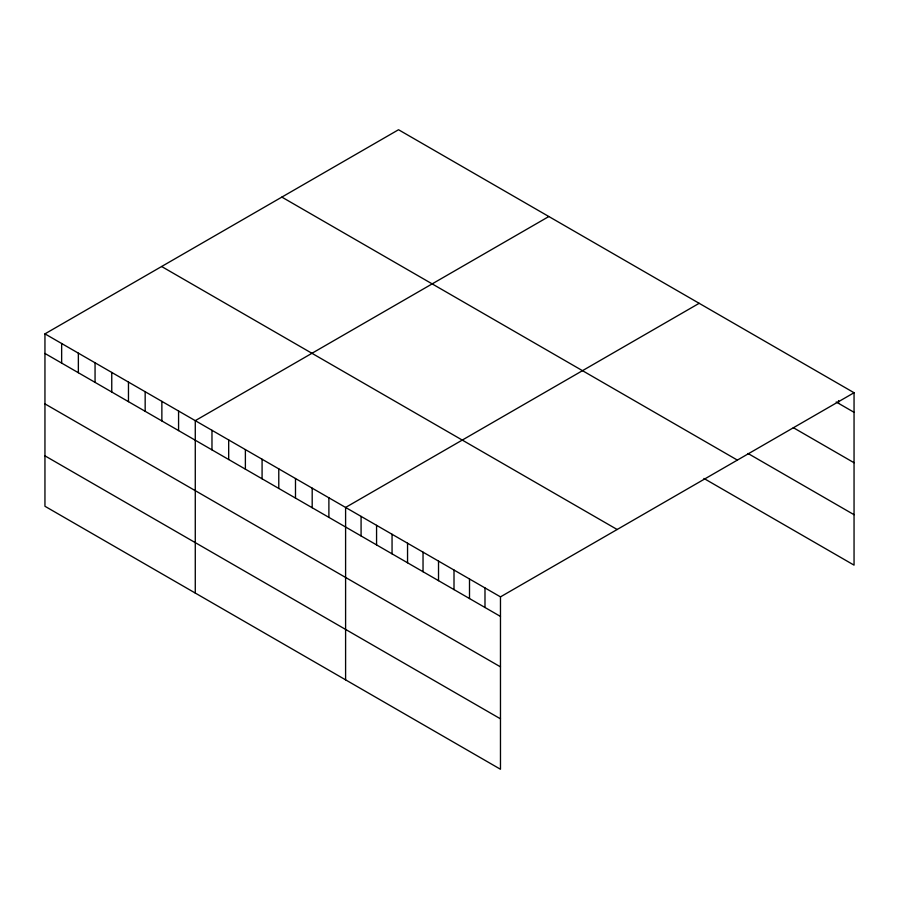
<?xml version="1.0" encoding="UTF-8"?>
<svg xmlns="http://www.w3.org/2000/svg" width="899" height="899" viewBox="0 0 899 899"><rect width="100%" height="100%" fill="white"/><g stroke="black" fill="none" stroke-linecap="round" stroke-linejoin="round"><path stroke-width="1.35" d="M44.95 333.866L500.473 596.869L500.473 769.263L44.95 506.272L44.95 333.866L398.527 129.737L854.05 392.728L854.05 565.134L703.939 478.459M548.851 216.524L195.274 420.653L195.274 593.059M699.175 303.311L345.598 507.441L345.598 679.846M500.473 596.869L854.05 392.728M836.182 401.988L854.05 412.304M793.289 427.654L854.05 462.738M748.013 453.478L854.05 514.7M281.848 197.095L737.371 460.097M161.629 266.509L617.152 529.5M44.95 353.442L500.473 616.433M44.95 403.876L500.473 666.867M44.95 455.838L500.473 718.829M838.565 400.561L838.565 403.359M484.988 587.924L484.988 607.499M469.503 578.978L469.503 598.554M454.006 570.033L454.006 589.609M438.521 561.1L438.521 580.675M423.036 552.155L423.036 571.73M407.55 543.21L407.55 562.785M392.054 534.276L392.054 553.851M376.569 525.331L376.569 544.906M361.083 516.386L361.083 535.961M328.888 497.799L328.888 517.375M312.189 488.157L312.189 507.733M295.49 478.515L295.49 498.091M278.78 468.873L278.78 488.449M262.081 459.232L262.081 478.807M245.382 449.59L245.382 469.166M228.683 439.948L228.683 459.524M211.973 430.306L211.973 449.871M178.575 411.012L178.575 430.587M161.865 401.37L161.865 420.946M145.166 391.728L145.166 411.304M128.467 382.086L128.467 401.662M111.757 372.444L111.757 392.02M95.058 362.803L95.058 382.378M78.359 353.161L78.359 372.725M61.649 343.508L61.649 363.084"/></g></svg>
